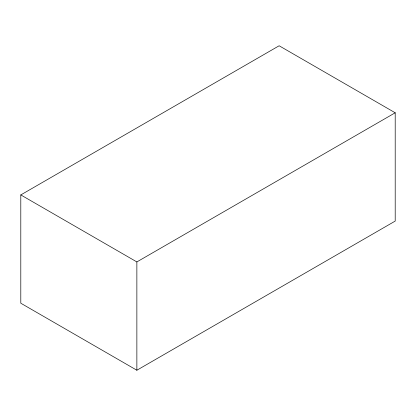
<?xml version="1.0" encoding="UTF-8"?>
<svg xmlns="http://www.w3.org/2000/svg" width="416" height="416" viewBox="0 0 416 416"><rect width="100%" height="100%" fill="white"/><g stroke="black" fill="none" stroke-linecap="round" stroke-linejoin="round"><path stroke-width="0.62" d="M20.8 194.922L279.136 45.77L395.2 112.783L395.2 221.078L136.864 370.23L20.8 303.217L20.8 194.922L136.864 261.929L395.2 112.783M136.864 261.929L136.864 370.23"/></g></svg>
